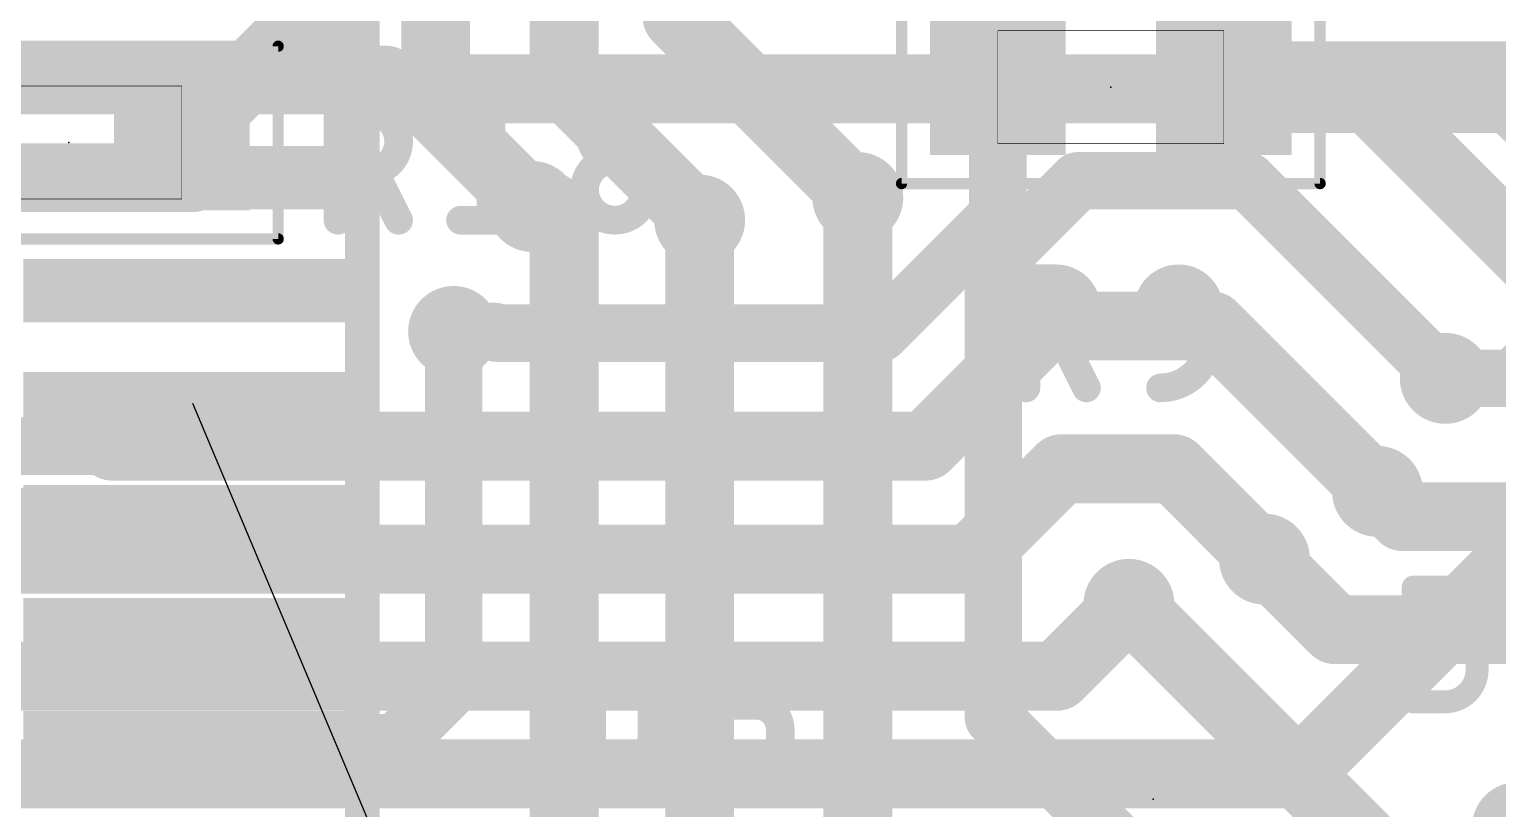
# Model space of a CAD drawing. Extents: x 23.6 to 57.9, y 14.1 to 54.9.
# Drawn here: x 38.93 to 45.43, y 31.4 to 34.84 of the extents above; entities that cross this region are included whole.
import ezdxf

# ---------------------------------------------------------------- set-up
doc = ezdxf.new("R2010")
doc.units = 0
for name, color, linetype in [('1', 12, 'CONTINUOUS'), ('16', 132, 'CONTINUOUS'), ('18', 110, 'CONTINUOUS'), ('19', 53, 'CONTINUOUS'), ('22', 253, 'CONTINUOUS'), ('23', 53, 'CONTINUOUS'), ('24', 53, 'CONTINUOUS'), ('25', 253, 'CONTINUOUS'), ('39', 12, 'CONTINUOUS'), ('51', 253, 'CONTINUOUS'), ('52', 253, 'CONTINUOUS')]:
    doc.layers.add(name, color=color, linetype=linetype)

# ---------------------------------------------------------------- blocks, each defined once
blk = doc.blocks.new('RECT')
blk.add_solid([(-0.5, -0.5), (0.5, -0.5), (-0.5, 0.5), (0.5, 0.5)])
blk = doc.blocks.new('ROUNDV')
at = {"const_width": 0.5}
blk.add_lwpolyline([(0, -0.25, 1), (0, 0.25, 1), (0, -0.25)], format="xyb", dxfattribs=at)

msp = doc.modelspace()

# ---------------------------------------------------------------- linework, layer by layer
at = {"layer": '1'}
for points, const_width in [([(50.8, 38.6), (45.5, 33.3)], 0.254), ([(40.2, 34.9348), (40.2, 36.8)], 0.3048), ([(41.8, 36.4389), (41.8, 34.9)], 0.3048), ([(41.3, 34.6), (41.3, 36.3282)], 0.3048), ([(40.7318, 34.4885), (40.7318, 36.2)], 0.3048), ([(38.6085, 34.8085), (39.5915, 35.7915)], 0.3048), ([(43.209, 35.791), (43.209, 34.5988)], 0.254), ([(39.6085, 34.3434), (40.2, 34.9348)], 0.3048), ([(42.6, 34.1), (41.8, 34.9)], 0.3048), ([(44.2198, 34.588), (45.512, 34.588)], 0.4064), ([(45.512, 34.588), (45.6, 34.5)], 0.4064), ([(41.9, 34), (41.3, 34.6)], 0.3048), ([(43.2198, 34.588), (43.209, 34.5988)], 0.254), ([(43.2198, 34.588), (43.2198, 34.0198)], 0.254), ([(41.1602, 34.0602), (40.7318, 34.4885)], 0.3048), ([(43.2198, 34.0198), (42.7, 33.5)], 0.254), ([(46.7, 33.7), (44.55, 31.55)], 0.3048), ([(43.4318, 33.5318), (42.9, 33)], 0.3048), ([(44.1682, 33.5318), (43.4318, 33.5318)], 0.3048), ([(44.9, 32.8), (44.1682, 33.5318)], 0.3048), ([(40.8111, 33.5074), (40.9926, 33.5074)], 0.254), ([(41, 33.5), (40.9926, 33.5074)], 0.254), ([(42.7, 33.5), (41, 33.5)], 0.254), ([(45.2, 33.3), (45.5, 33.3)], 0.254), ([(39.6, 33), (39.3, 33)], 0.3048), ([(42.9, 33), (39.6, 33)], 0.3048), ([(39.6, 33), (38.5747, 33)], 0.254), ([(43.5, 32.9), (43.1, 32.5)], 0.3048), ([(44, 32.9), (43.5, 32.9)], 0.3048), ([(44.4, 32.5), (44, 32.9)], 0.3048), ([(43.1, 32.5), (38.5, 32.5)], 0.3048), ([(43.8, 32.3), (43.4818, 31.9818)], 0.3048), ([(43.4818, 31.9818), (38.2331, 31.9818)], 0.3048), ([(34.55, 31.55), (44.55, 31.55)], 0.3048), ([(45.5194, 31.3126), (45.5194, 30.9258)], 0.254)]:
    msp.add_lwpolyline(points, dxfattribs=dict(at, const_width=const_width))
for points, const_width in [([(40.2539, 34.8809, 1), (40.1461, 34.9887)], 0.1524), ([(41.8539, 34.9539, 1), (41.7461, 34.8461)], 0.1524), ([(40.1238, 34.9348, 1), (40.2762, 34.9348)], 0.1524), ([(41.7238, 34.9, 1), (41.8762, 34.9)], 0.1524), ([(44.2198, 34.6896, 1), (44.2198, 34.4864)], 0.2032), ([(45.5838, 34.6598, 1), (45.4402, 34.5162)], 0.2032), ([(45.512, 34.4864, 1), (45.512, 34.6896)], 0.2032), ([(41.3539, 34.6539, 1), (41.2461, 34.5461)], 0.1524), ([(43.2539, 34.6437, 1), (43.1641, 34.5539)], 0.127), ([(43.2833, 34.588, 1), (43.1563, 34.588)], 0.127), ([(40.7857, 34.5424, 1), (40.6779, 34.4346)], 0.1524), ([(41.2238, 34.6, 1), (41.3762, 34.6)], 0.1524), ([(43.1455, 34.5988, 1), (43.2725, 34.5988)], 0.127), ([(43.1749, 34.5431, 1), (43.2647, 34.6329)], 0.127), ([(45.5282, 34.4282, 1), (45.6718, 34.5718)], 0.2032), ([(40.6556, 34.4885, 1), (40.808, 34.4885)], 0.1524), ([(39.5546, 34.3972, 1), (39.6624, 34.2895)], 0.1524), ([(41.1063, 34.0063, 1), (41.214, 34.114)], 0.1524), ([(42.5461, 34.0461, 1), (42.6539, 34.1539)], 0.1524), ([(41.8461, 33.9461, 1), (41.9539, 34.0539)], 0.1524), ([(43.2647, 33.9749, 1), (43.1749, 34.0647)], 0.127), ([(43.1563, 34.0198, 1), (43.2833, 34.0198)], 0.127), ([(43.4318, 33.608, 1), (43.4318, 33.4556)], 0.1524), ([(43.4857, 33.4779, 1), (43.3779, 33.5857)], 0.1524), ([(44.2221, 33.5857, 1), (44.1143, 33.4779)], 0.1524), ([(44.1682, 33.4556, 1), (44.1682, 33.608)], 0.1524), ([(40.8111, 33.5709, 1), (40.8111, 33.4439)], 0.127), ([(41.0375, 33.5523, 1), (40.9477, 33.4625)], 0.127), ([(41, 33.5635, 1), (41, 33.4365)], 0.127), ([(40.9551, 33.4551, 1), (41.0449, 33.5449)], 0.127), ([(40.9926, 33.4439, 1), (40.9926, 33.5709)], 0.127), ([(42.6551, 33.5449, 1), (42.7449, 33.4551)], 0.127), ([(42.7, 33.4365, 1), (42.7, 33.5635)], 0.127), ([(45.2, 33.3635, 1), (45.2, 33.2365)], 0.127), ([(45.4551, 33.3449, 1), (45.5449, 33.2551)], 0.127), ([(39.3, 33.0762, 1), (39.3, 32.9238)], 0.1524), ([(39.6, 33.0762, 1), (39.6, 32.9238)], 0.1524), ([(39.6, 32.9238, 1), (39.6, 33.0762)], 0.1524), ([(42.9, 32.9238, 1), (42.9, 33.0762)], 0.1524), ([(39.6, 32.9365, 1), (39.6, 33.0635)], 0.127), ([(42.8461, 33.0539, 1), (42.9539, 32.9461)], 0.1524), ([(43.5, 32.9762, 1), (43.5, 32.8238)], 0.1524), ([(43.5539, 32.8461, 1), (43.4461, 32.9539)], 0.1524), ([(44.0539, 32.9539, 1), (43.9461, 32.8461)], 0.1524), ([(44, 32.8238, 1), (44, 32.9762)], 0.1524), ([(44.8461, 32.7461, 1), (44.9539, 32.8539)], 0.1524), ([(43.0461, 32.5539, 1), (43.1539, 32.4461)], 0.1524), ([(43.1, 32.4238, 1), (43.1, 32.5762)], 0.1524), ([(44.3461, 32.4461, 1), (44.4539, 32.5539)], 0.1524), ([(43.8539, 32.2461, 1), (43.7461, 32.3539)], 0.1524), ([(43.4279, 32.0357, 1), (43.5357, 31.9279)], 0.1524), ([(43.4818, 31.9056, 1), (43.4818, 32.058)], 0.1524), ([(44.4961, 31.6039, 1), (44.6039, 31.4961)], 0.1524), ([(44.55, 31.4738, 1), (44.55, 31.6262)], 0.1524), ([(45.5829, 31.3126, 1), (45.4559, 31.3126)], 0.127)]:
    msp.add_lwpolyline(points, format="xyb", dxfattribs=dict(at, const_width=const_width))
at = {"layer": '16'}
for points, const_width in [([(34.3802, 34.6198), (40.5103, 34.6198)], 0.3048), ([(40.5103, 34.6198), (40.5495, 34.5806)], 0.3048), ([(40.5495, 34.5806), (44.8194, 34.5806)], 0.3048), ([(44.8194, 34.5806), (46.1, 33.3)], 0.3048), ([(39.657, 34.188), (33.412, 34.188)], 0.3048), ([(42.6, 29.8), (42.6, 34.1)], 0.3048), ([(43.2, 33.8), (43.5742, 34.1742)], 0.254), ([(43.5742, 34.1742), (44.3258, 34.1742)], 0.254), ([(44.3258, 34.1742), (45.2, 33.3)], 0.254), ([(41.2398, 34.0602), (41.1602, 34.0602)], 0.3048), ([(41.3, 34), (41.2398, 34.0602)], 0.3048), ([(41.3, 31.1), (41.3, 34)], 0.3048), ([(41.9, 29.6), (41.9, 34)], 0.3048), ([(43.2, 31.8), (43.2, 33.8)], 0.254), ([(40.8111, 33.5074), (40.8111, 31.9421)], 0.254), ([(45.012, 32.688), (44.9, 32.8)], 0.3048), ([(48.157, 32.688), (45.012, 32.688)], 0.3048), ([(39.657, 32.688), (37.838, 32.688)], 0.254), ([(44.712, 32.188), (44.4, 32.5)], 0.3048), ([(45.412, 30.688), (43.8, 32.3)], 0.3048), ([(48.157, 32.188), (44.712, 32.188)], 0.3048), ([(40.8111, 31.9421), (40.557, 31.688)], 0.254), ([(44.657, 30.343), (43.2, 31.8)], 0.254), ([(39.657, 31.688), (40.557, 31.688)], 0.254)]:
    msp.add_lwpolyline(points, dxfattribs=dict(at, const_width=const_width))
for points, const_width in [([(40.5642, 34.6737, 1), (40.4564, 34.5659)], 0.1524), ([(40.5103, 34.5436, 1), (40.5103, 34.696)], 0.1524), ([(40.5495, 34.6568, 1), (40.5495, 34.5044)], 0.1524), ([(40.4956, 34.5267, 1), (40.6034, 34.6345)], 0.1524), ([(44.8733, 34.6345, 1), (44.7655, 34.5267)], 0.1524), ([(44.8194, 34.5044, 1), (44.8194, 34.6568)], 0.1524), ([(39.657, 34.1118, 1), (39.657, 34.2642)], 0.1524), ([(42.6762, 34.1, 1), (42.5238, 34.1)], 0.1524), ([(43.5742, 34.2377, 1), (43.5742, 34.1107)], 0.127), ([(43.6191, 34.1293, 1), (43.5293, 34.2191)], 0.127), ([(44.3707, 34.2191, 1), (44.2809, 34.1293)], 0.127), ([(44.3258, 34.1107, 1), (44.3258, 34.2377)], 0.127), ([(41.1602, 34.1364, 1), (41.1602, 33.984)], 0.1524), ([(41.2937, 34.114, 1), (41.186, 34.0063)], 0.1524), ([(41.2398, 33.984, 1), (41.2398, 34.1364)], 0.1524), ([(41.3762, 34, 1), (41.2238, 34)], 0.1524), ([(41.2461, 33.9461, 1), (41.3539, 34.0539)], 0.1524), ([(41.9762, 34, 1), (41.8238, 34)], 0.1524), ([(43.2635, 33.8, 1), (43.1365, 33.8)], 0.127), ([(43.1551, 33.8449, 1), (43.2449, 33.7551)], 0.127), ([(40.8746, 33.5074, 1), (40.7476, 33.5074)], 0.127), ([(45.1551, 33.2551, 1), (45.2449, 33.3449)], 0.127), ([(44.9539, 32.8539, 1), (44.8461, 32.7461)], 0.1524), ([(45.012, 32.7642, 1), (45.012, 32.6118)], 0.1524), ([(44.9581, 32.6341, 1), (45.0659, 32.7419)], 0.1524), ([(39.657, 32.6245, 1), (39.657, 32.7515)], 0.127), ([(44.4539, 32.5539, 1), (44.3461, 32.4461)], 0.1524), ([(43.8539, 32.3539, 1), (43.7461, 32.2461)], 0.1524), ([(44.712, 32.2642, 1), (44.712, 32.1118)], 0.1524), ([(44.6581, 32.1341, 1), (44.7659, 32.2419)], 0.1524), ([(40.856, 31.8972, 1), (40.7662, 31.987)], 0.127), ([(40.7476, 31.9421, 1), (40.8746, 31.9421)], 0.127), ([(43.2449, 31.8449, 1), (43.1551, 31.7551)], 0.127), ([(43.1365, 31.8, 1), (43.2635, 31.8)], 0.127), ([(39.657, 31.7515, 1), (39.657, 31.6245)], 0.127), ([(40.5121, 31.7329, 1), (40.6019, 31.6431)], 0.127), ([(40.557, 31.6245, 1), (40.557, 31.7515)], 0.127)]:
    msp.add_lwpolyline(points, format="xyb", dxfattribs=dict(at, const_width=const_width))
at = {"layer": '19'}
msp.add_line((41.657, 28.443), (39.657, 33.188), dxfattribs=at)
at = {"layer": '22', "const_width": 0.2032}
msp.add_lwpolyline([(40.28, 35.065), (40.28, 34.565)], dxfattribs=at)
at = {"layer": '22', "const_width": 0.1016}
msp.add_lwpolyline([(40.2292, 34.565, 1), (40.3308, 34.565)], format="xyb", dxfattribs=at)
at = {"layer": '23'}
for p in [(43.7198, 34.588), (39.1085, 34.3434)]:
    msp.add_point(p, dxfattribs=at)
at = {"layer": '24'}
msp.add_point((43.907, 31.438), dxfattribs=at)
at = {"layer": '25'}
for points, const_width in [([(40.3314, 34.4822, 1), (40.2679, 34.4822)], 0.0635), ([(40.2997, 34.514, 1), (40.2997, 34.4505)], 0.0635), ([(40.4338, 34.514, 1), (40.4338, 34.4505)], 0.0635), ([(40.4338, 34.2141, 1), (40.4338, 34.4822)], 0.127), ([(40.4338, 34.4505, 1), (40.4338, 34.514)], 0.0635), ([(41.0078, 34.4822, 1), (40.9443, 34.4822)], 0.0635), ([(40.9959, 34.4574, 1), (40.9562, 34.507)], 0.0635), ([(41.6319, 34.375, 1), (41.4174, 34.375)], 0.127), ([(40.8221, 34.3998, 1), (40.8618, 34.3502)], 0.0635), ([(41.4174, 34.375, 1), (41.6319, 34.375)], 0.127), ([(41.4492, 34.375, 1), (41.3857, 34.375)], 0.0635), ([(41.3857, 34.375, 1), (41.4492, 34.375)], 0.0635), ([(41.6636, 34.375, 1), (41.6001, 34.375)], 0.0635), ([(41.6001, 34.375, 1), (41.6636, 34.375)], 0.0635), ([(41.6587, 34.1337, 1), (41.3906, 34.1337)], 0.127), ([(40.2997, 34.2458, 1), (40.2997, 34.1823)], 0.0635), ([(40.4338, 34.2458, 1), (40.4338, 34.1823)], 0.0635), ([(40.489, 34.2283, 1), (40.4322, 34.1999)], 0.0635), ([(40.4338, 34.1823, 1), (40.4338, 34.2458)], 0.0635), ([(41.4223, 34.1337, 1), (41.3588, 34.1337)], 0.0635), ([(41.3906, 34.1337, 1), (41.6587, 34.1337)], 0.127), ([(41.6905, 34.1337, 1), (41.627, 34.1337)], 0.0635), ([(41.3588, 34.1337, 1), (41.4223, 34.1337)], 0.0635), ([(41.627, 34.1337, 1), (41.6905, 34.1337)], 0.0635), ([(40.842, 34.0314, 1), (40.842, 33.9679)], 0.0635), ([(41.1101, 33.9679, 1), (41.1101, 34.0314)], 0.0635), ([(40.2679, 33.9996, 1), (40.3314, 33.9996)], 0.0635), ([(40.5394, 33.9854, 1), (40.5962, 34.0138)], 0.0635), ([(40.9443, 33.9996, 1), (41.0078, 33.9996)], 0.0635), ([(43.3755, 33.7404, 1), (43.312, 33.7404)], 0.0635), ([(43.3438, 33.7721, 1), (43.3438, 33.7086)], 0.0635), ([(43.4778, 33.4723, 1), (43.4778, 33.7404)], 0.127), ([(43.4778, 33.7721, 1), (43.4778, 33.7086)], 0.0635), ([(43.4778, 33.7086, 1), (43.4778, 33.7721)], 0.0635), ([(44.1541, 33.6063, 1), (43.886, 33.6063)], 0.127), ([(43.9178, 33.6063, 1), (43.8543, 33.6063)], 0.0635), ([(44.1859, 33.6063, 1), (44.1224, 33.6063)], 0.0635), ([(43.886, 33.5795, 0.4142), (43.9933, 33.4723)], 0.127), ([(43.9178, 33.5795, 1), (43.8543, 33.5795)], 0.0635), ([(43.8543, 33.6063, 1), (43.9178, 33.6063)], 0.0635), ([(43.8543, 33.5795, 1), (43.9178, 33.5795)], 0.0635), ([(44.1224, 33.6063, 1), (44.1859, 33.6063)], 0.0635), ([(43.3438, 33.504, 1), (43.3438, 33.4405)], 0.0635), ([(43.4778, 33.504, 1), (43.4778, 33.4405)], 0.0635), ([(43.533, 33.4865, 1), (43.4762, 33.4581)], 0.0635), ([(43.4778, 33.4405, 1), (43.4778, 33.504)], 0.0635), ([(43.9397, 33.2578, 0.4142), (44.1541, 33.4723)], 0.127), ([(43.9933, 33.504, 1), (43.9933, 33.4405)], 0.0635), ([(43.9933, 33.4405, 1), (43.9933, 33.504)], 0.0635), ([(44.1859, 33.4723, 1), (44.1224, 33.4723)], 0.0635), ([(44.1541, 33.4405, 1), (44.1541, 33.504)], 0.0635), ([(44.1224, 33.4723, 1), (44.1859, 33.4723)], 0.0635), ([(43.312, 33.2578, 1), (43.3755, 33.2578)], 0.0635), ([(43.5835, 33.2436, 1), (43.6403, 33.272)], 0.0635), ([(43.9397, 33.2895, 1), (43.9397, 33.226)], 0.0635), ([(45.0839, 32.3768, 1), (45.0331, 32.3768)], 0.0508), ([(45.0585, 32.4022, 1), (45.0585, 32.3514)], 0.0508), ([(45.3408, 32.2357, 0.4142), (45.1996, 32.3768)], 0.1016), ([(45.1996, 32.4022, 1), (45.1996, 32.3514)], 0.0508), ([(45.1996, 32.3514, 1), (45.1996, 32.4022)], 0.0508), ([(45.3662, 32.2357, 1), (45.3154, 32.2357)], 0.0508), ([(45.3154, 32.2357, 1), (45.3662, 32.2357)], 0.0508), ([(41.4532, 32.0685, 1), (41.3897, 32.0685)], 0.0635), ([(41.4215, 32.1003, 1), (41.4215, 32.0367)], 0.0635), ([(41.6896, 31.9344, 0.4142), (41.5555, 32.0685)], 0.127), ([(41.5555, 32.1003, 1), (41.5555, 32.0367)], 0.0635), ([(41.5555, 32.0367, 1), (41.5555, 32.1003)], 0.0635), ([(41.9884, 32.1003, 1), (41.9884, 32.0367)], 0.0635), ([(42.0202, 32.0685, 1), (41.9567, 32.0685)], 0.0635), ([(42.2565, 32.0367, 1), (42.2565, 32.1003)], 0.0635), ([(45.1996, 31.8688, 0.4142), (45.3408, 32.0099)], 0.1016), ([(45.3662, 32.0099, 1), (45.3154, 32.0099)], 0.0508), ([(41.7213, 31.9344, 1), (41.6578, 31.9344)], 0.0635), ([(45.3154, 32.0099, 1), (45.3662, 32.0099)], 0.0508), ([(41.6578, 31.9344, 1), (41.7213, 31.9344)], 0.0635), ([(41.9884, 31.8858, 1), (41.9884, 31.8223)], 0.0635), ([(42.1493, 31.8858, 1), (42.1493, 31.8223)], 0.0635), ([(42.2565, 31.7468, 0.4142), (42.1493, 31.854)], 0.127), ([(42.1493, 31.8223, 1), (42.1493, 31.8858)], 0.0635), ([(45.0585, 31.8942, 1), (45.0585, 31.8434)], 0.0508), ([(45.1996, 31.8942, 1), (45.1996, 31.8434)], 0.0508), ([(45.1996, 31.8434, 1), (45.1996, 31.8942)], 0.0508), ([(41.9567, 31.854, 1), (42.0202, 31.854)], 0.0635), ([(45.0331, 31.8688, 1), (45.0839, 31.8688)], 0.0508), ([(41.5555, 31.5859, 0.4142), (41.6896, 31.72)], 0.127), ([(41.7213, 31.72, 1), (41.6578, 31.72)], 0.0635), ([(42.2883, 31.7468, 1), (42.2248, 31.7468)], 0.0635), ([(42.2248, 31.7468, 1), (42.2883, 31.7468)], 0.0635), ([(41.6578, 31.72, 1), (41.7213, 31.72)], 0.0635), ([(42.1493, 31.5859, 0.4142), (42.2565, 31.6931)], 0.127), ([(42.2883, 31.6931, 1), (42.2248, 31.6931)], 0.0635), ([(42.2248, 31.6931, 1), (42.2883, 31.6931)], 0.0635), ([(41.4215, 31.6177, 1), (41.4215, 31.5542)], 0.0635), ([(41.5555, 31.6176, 1), (41.5555, 31.5542)], 0.0635), ([(41.5555, 31.5542, 1), (41.5555, 31.6177)], 0.0635), ([(41.9884, 31.6177, 1), (41.9884, 31.5542)], 0.0635), ([(42.1493, 31.6177, 1), (42.1493, 31.5542)], 0.0635), ([(42.1493, 31.5542, 1), (42.1493, 31.6177)], 0.0635), ([(41.3897, 31.5859, 1), (41.4532, 31.5859)], 0.0635)]:
    msp.add_lwpolyline(points, format="xyb", dxfattribs=dict(at, const_width=const_width))
for points, const_width in [([(40.2997, 33.9996), (40.2997, 34.4822)], 0.127), ([(40.2997, 34.4822), (40.4338, 34.4822)], 0.127), ([(40.842, 34.375), (40.976, 34.4822)], 0.127), ([(40.976, 34.4822), (40.976, 33.9996)], 0.127), ([(40.4338, 34.2141), (40.2997, 34.2141)], 0.127), ([(40.5678, 33.9996), (40.4606, 34.2141)], 0.127), ([(40.842, 33.9996), (41.1101, 33.9996)], 0.127), ([(43.3438, 33.2578), (43.3438, 33.7404)], 0.127), ([(43.3438, 33.7404), (43.4778, 33.7404)], 0.127), ([(43.886, 33.5795), (43.886, 33.6063)], 0.127), ([(44.1541, 33.6063), (44.1541, 33.4723)], 0.127), ([(43.4778, 33.4723), (43.3438, 33.4723)], 0.127), ([(43.6119, 33.2578), (43.5046, 33.4723)], 0.127), ([(44.1541, 33.4723), (43.9933, 33.4723)], 0.127), ([(45.0585, 31.8688), (45.0585, 32.3768)], 0.1016), ([(45.0585, 32.3768), (45.1996, 32.3768)], 0.1016), ([(45.3408, 32.2357), (45.3408, 32.0099)], 0.1016), ([(41.4215, 31.5859), (41.4215, 32.0685)], 0.127), ([(41.4215, 32.0685), (41.5555, 32.0685)], 0.127), ([(41.9884, 31.854), (41.9884, 32.0685)], 0.127), ([(41.9884, 32.0685), (42.2565, 32.0685)], 0.127), ([(41.6896, 31.9344), (41.6896, 31.72)], 0.127), ([(42.1493, 31.854), (41.9884, 31.854)], 0.127), ([(45.1996, 31.8688), (45.0585, 31.8688)], 0.1016), ([(42.2565, 31.6931), (42.2565, 31.7468)], 0.127), ([(41.5555, 31.5859), (41.4215, 31.5859)], 0.127), ([(41.9884, 31.5859), (42.1493, 31.5859)], 0.127)]:
    msp.add_lwpolyline(points, dxfattribs=dict(at, const_width=const_width))
at = {"layer": '39', "const_width": 0.05}
for points in [[(42.7936, 35.0142), (42.7936, 34.1618)], [(44.646, 34.1618), (44.646, 35.0142)], [(40.0347, 34.7696), (38.1823, 34.7696)], [(40.0347, 33.9171), (40.0347, 34.7696)], [(42.7936, 34.1618), (44.646, 34.1618)], [(38.1823, 33.9171), (40.0347, 33.9171)]]:
    msp.add_lwpolyline(points, dxfattribs=at)
at = {"layer": '39', "const_width": 0.025}
for points in [[(40.0472, 34.7696, 1), (40.0222, 34.7696)], [(40.0347, 34.757, 1), (40.0347, 34.7821)], [(42.7936, 34.1743, 1), (42.7936, 34.1493)], [(44.646, 34.1493, 1), (44.646, 34.1743)], [(42.7811, 34.1618, 1), (42.8061, 34.1618)], [(44.6335, 34.1618, 1), (44.6585, 34.1618)], [(40.0222, 33.9171, 1), (40.0472, 33.9171)], [(40.0347, 33.9046, 1), (40.0347, 33.9297)]]:
    msp.add_lwpolyline(points, format="xyb", dxfattribs=at)
at = {"layer": '51', "const_width": 0.0025}
for points in [[(43.2198, 34.338), (43.2198, 34.838)], [(43.2198, 34.838), (44.2198, 34.838)], [(44.2198, 34.838), (44.2198, 34.338)], [(38.6085, 34.5934), (39.6085, 34.5934)], [(39.6085, 34.5934), (39.6085, 34.0934)], [(44.2198, 34.338), (43.2198, 34.338)], [(39.6085, 34.0934), (38.6085, 34.0934)]]:
    msp.add_lwpolyline(points, dxfattribs=at)
at = {"layer": '51', "const_width": 0.0013}
for points in [[(43.2204, 34.838, 1), (43.2192, 34.838)], [(43.2198, 34.8386, 1), (43.2198, 34.8374)], [(44.2204, 34.838, 1), (44.2192, 34.838)], [(44.2198, 34.8374, 1), (44.2198, 34.8386)], [(39.6092, 34.5934, 1), (39.6079, 34.5934)], [(39.6085, 34.5927, 1), (39.6085, 34.594)], [(43.2198, 34.3386, 1), (43.2198, 34.3374)], [(43.2192, 34.338, 1), (43.2204, 34.338)], [(44.2192, 34.338, 1), (44.2204, 34.338)], [(44.2198, 34.3374, 1), (44.2198, 34.3386)], [(39.6079, 34.0934, 1), (39.6092, 34.0934)], [(39.6085, 34.0927, 1), (39.6085, 34.094)]]:
    msp.add_lwpolyline(points, format="xyb", dxfattribs=at)
at = {"layer": '52', "const_width": 0.1524}
msp.add_lwpolyline([(40.407, 34.938), (40.407, 27.938)], dxfattribs=at)

# ---------------------------------------------------------------- block references
at = {"layer": '1', "xscale": 0.6, "yscale": 0.6, "rotation": 180}
for p in [(43.2198, 34.588), (44.2198, 34.588), (39.6085, 34.3434)]:
    msp.add_blockref('RECT', p, dxfattribs=at)
at = {"layer": '16', "xscale": 1.5, "yscale": 0.28, "rotation": 180}
for p in [(39.657, 34.188), (39.657, 33.688), (39.657, 33.188), (39.657, 32.688), (39.657, 32.188), (39.657, 31.688)]:
    msp.add_blockref('RECT', p, dxfattribs=at)
at = {"layer": '18', "xscale": 0.4024, "yscale": 0.4024}
for p in [(45.6, 34.5), (45.6, 34.5), (41.1602, 34.0602), (41.1602, 34.0602), (42.6, 34.1), (42.6, 34.1), (41.9, 34), (41.9, 34), (40.8111, 33.5074), (40.8111, 33.5074), (45.2, 33.3), (45.2, 33.3), (44.9, 32.8), (44.9, 32.8), (44.4, 32.5), (44.4, 32.5), (43.8, 32.3), (43.8, 32.3), (45.5194, 31.3126), (45.5194, 31.3126)]:
    msp.add_blockref('ROUNDV', p, dxfattribs=at)
at = {"layer": '51', "xscale": 0.2, "yscale": 0.5}
msp.add_blockref('RECT', (43.3198, 34.588), dxfattribs=at)
at = {"layer": '51', "xscale": 0.2, "yscale": 0.5, "rotation": 180}
for p in [(44.1198, 34.588), (39.5085, 34.3434)]:
    msp.add_blockref('RECT', p, dxfattribs=at)
at = {"layer": '52', "yscale": 0.25}
for p in [(39.907, 34.188), (39.907, 33.688), (39.907, 33.188), (39.907, 32.688), (39.907, 32.188), (39.907, 31.688)]:
    msp.add_blockref('RECT', p, dxfattribs=at)

doc.saveas('drawing.dxf')
